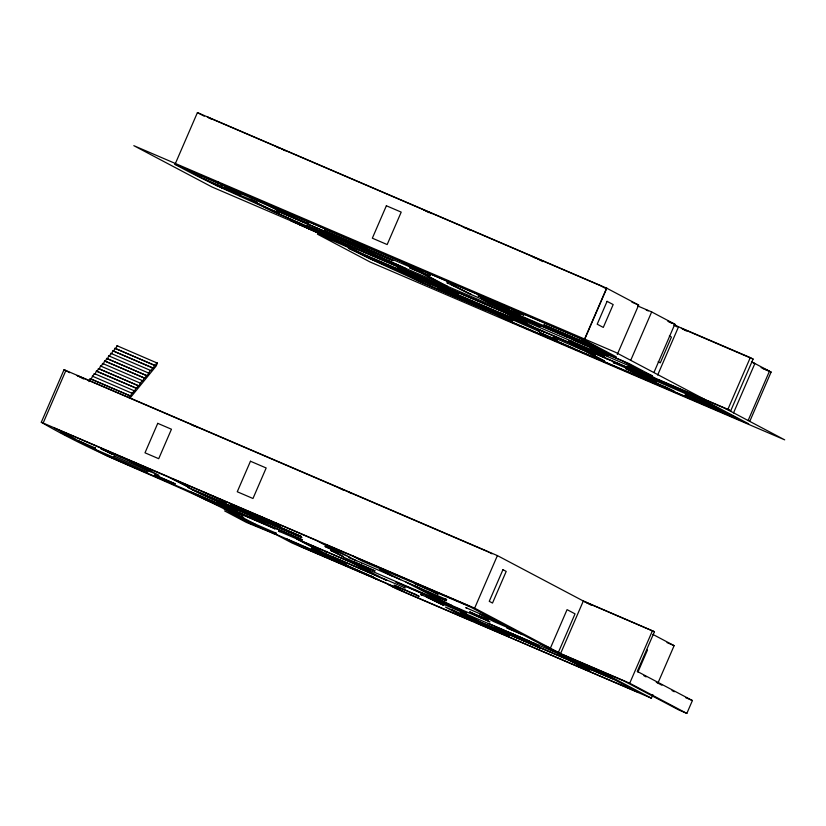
<?xml version="1.0" encoding="UTF-8"?>
<svg xmlns="http://www.w3.org/2000/svg" width="826" height="826" viewBox="0 0 826 826"><rect width="100%" height="100%" fill="white"/><g stroke="black" fill="none" stroke-linecap="round" stroke-linejoin="round"><path stroke-width="1.24" d="M652.901 694.697L651.384 698.197L396.738 588.959L386.114 583.352L291.836 542.909L276.194 534.639L246.375 522.404L224.579 510.891L242.514 518.583C177.239 482.704 105.687 459.968 41.3 422.251L64.046 369.697L497.397 555.599L591.23 605.179M43.148 423.046L65.894 370.492M315.738 231.486C269.441 207.832 220.521 189.681 175.029 164.343L197.424 112.594L606.614 288.129L638.663 305.062L617.29 354.457M88.919 381.602L90.199 378.659L130.57 396.046L131.84 393.104L132.635 393.517L133.905 390.574L134.7 390.987L135.97 388.034L96.394 371.06L95.114 374.013L94.329 373.589L90.984 379.072L130.57 396.046M138.035 385.505L136.765 388.457L97.179 371.473L98.459 368.53L138.83 385.928L142.165 380.445L142.96 380.858L144.23 377.916L104.654 360.931L103.374 363.884L102.589 363.461L101.309 366.414L100.524 366.001L99.244 368.943L138.83 385.928M146.295 375.376L145.025 378.329L105.439 361.354L106.719 358.401L147.09 375.799L150.425 370.316L151.22 370.729L152.49 367.787L112.914 350.802L111.634 353.755L110.849 353.342L109.569 356.285L108.784 355.872L107.504 358.814L147.09 375.799M129.713 398.483L156.135 366.083L157.415 363.141L156.62 362.717L155.35 365.67L114.979 348.273L113.699 351.226L112.914 350.802M155.35 365.67L115.764 348.696L117.044 345.743L157.415 363.141M481.816 299.115L501.444 309.492L272.528 211.291L249.824 199.293L257.175 202.453L256.205 201.936L216.99 185.674L218.518 182.154M128.928 397.595L129.775 395.633M222.318 183.775L220.79 187.306L222.431 188.173M114.866 351.721L153.285 368.2L154.555 365.257M403.966 587.296L405.215 587.957L325.671 553.709L326.683 551.376M361.551 564.013L360.57 566.275L342.935 556.961L375.128 570.952L354.364 562.052L370.12 570.374M534.763 322.439L534.453 323.173L540.782 326.518L502.528 310.101L516.498 317.483M448.084 283.339L446.887 282.699L468.61 293.457L616.268 356.811L584.219 339.878L606.614 288.129M584.405 339.971L606.8 288.222M560.586 653.572L583.332 601.008L654.44 631.704L637.259 671.404L692.405 700.541L686.84 713.406L629.722 683.226L560.586 653.572L474.651 608.153L497.397 555.599M630.796 360.157L651.662 311.929L637.724 305.95M653.975 372.402L674.842 324.184L651.662 311.929M657.661 375.035L678.528 326.817L674.295 324.577M750.287 357.596L753.095 359.083L730.7 410.832L727.892 409.345L750.287 357.596L678.528 326.817M733.519 412.897L754.892 363.502L751.732 362.149M629.722 683.226L652.468 630.672M637.92 672.096L647.501 649.948M748.088 420.599L769.46 371.204L761.056 367.591M749.729 421.466L771.102 372.072L751.464 361.695M657.95 683.019L674.13 645.643L652.819 634.378M460.743 225.715L207.481 117.065L212.034 119.471M631.88 302.151L638.663 305.062M674.842 324.184L667.935 321.221L672.178 323.462M681.336 328.294L753.095 359.083M762.801 368.51L771.102 372.072M175.029 164.343L584.219 339.878M203.826 178.715L240.851 194.606L229.174 188.431M256.545 202.845L279.136 213.284L264.01 206.789M487.939 302.357L531.934 321.314L531.077 320.86M539.667 325.929L502.301 309.378L622.494 360.941L642.391 371.452L511.211 315.325L533.276 326.982L658.983 380.91L627.822 366.424L647.718 374.952L636.918 369.243M507.381 312.672L525.966 321.056L511.542 314.871M512.471 316.699L519.637 319.776M727.892 409.345L656.133 378.566L645.54 372.97L652.447 375.933L629.267 363.677L575.825 340.756L562.826 333.89M730.7 410.832L658.942 380.043L667.109 384.369L703.969 400.176L748.707 423.821L506.844 320.065L497.52 315.14C447.444 293.643 397.265 272.343 348.458 248.192L364.173 254.935L330.028 237.62L212.003 186.986L133.812 145.665L615.607 352.351L704.402 399.268M519.936 320.643L527.091 323.709M653.335 377.916L661.74 381.529M349.574 247.945L317.411 234.15L370.203 262.048L784.7 439.855L725.765 408.715M656.577 379.64L664.992 383.243M575.712 346.445L595.443 355.015L594.483 354.499M484.181 308.47L512.801 320.973L486.504 309.698M724.082 411.647L685.095 394.921L726.859 413.114M110.849 353.342L151.22 370.729M108.784 355.872L149.155 373.269M102.589 363.461L142.96 380.858M100.524 366.001L140.895 383.388M94.329 373.589L134.7 390.987M92.264 376.119L132.635 393.517M488.662 552.067L76.994 375.458L83.622 378.969M585.304 602.051L654.44 631.704M667.026 642.597L674.13 645.643M685.549 697.598L692.405 700.541M41.3 422.251L474.651 608.153M469.56 606.542L362.748 561.329L353.063 556.208M142.155 466.442L100.968 448.776L112.708 454.445L106.317 451.068M140.854 466.525L129.785 461.135M60.69 432.504L71.532 437.15M64.211 434.362L75.052 439.019M192.293 489.673L301.046 536.322L188.029 487.412L201.307 494.433L301.924 537.592L211.662 498.708L204.373 494.857M502.507 623.95L479.834 614.234L493.803 621.606L516.467 631.332M92.491 448.229L147.833 471.987M423.129 590.249L446.267 600.75L428.89 593.295M539.543 643.526L550.384 648.183L567.07 609.64L575.041 613.852L558.366 652.395L547.524 647.739M224.156 508.878L234.997 513.535M552.563 650.403L623.692 680.841L678.838 709.978L686.84 713.406M233.51 513.824L244.351 518.47M558.097 653.335L568.938 657.981M560.74 654.729L594.421 669.174L612.593 678.776L508.909 634.296L502.507 630.919L494.898 627.657L501.289 631.033L481.62 622.597L470.459 616.692L460.35 612.365L476.199 620.274L445.462 607.079L471.295 620.739L405.463 592.5L394.849 586.883L300.571 546.44L286.57 539.048L373.249 577.013M600.987 672.643L565.139 656.618M601.772 673.066L568.092 658.611L560.121 654.398L420.62 594.441L421.869 595.102M459.132 613.749L508.961 635.71L465.048 616.867M388.406 584.56L399.247 589.217M392.144 586.532L402.985 591.189M307.262 227.852L334.282 239.86M299.828 224.662L336.647 241.109M298.795 224.218L337.142 241.378M290.824 220.8L339.176 242.452M682.348 328.841L686.437 330.999M606.46 288.883L599.831 285.383L465.141 227.604L469.695 230M645.994 309.771L648.203 310.937M673.975 325.248L677.144 326.92M536.033 258.011L542.868 261.625M531.108 255.895L535.661 258.301M461.879 226.314L465.275 228.11M669.349 335.965L671.445 337.07L660.284 362.862L658.188 361.757M428.271 211.786L431.668 213.573M423.315 209.649L428.962 212.643M281.883 148.979L285.269 150.776M276.689 146.76L279.828 148.412M197.424 112.594L204.239 116.187M708.543 403.429L697.196 397.44L358.505 252.663L370.347 258.92L471.512 301.779L539.677 331.649L538.366 330.947M606.222 352.341L599.511 348.799L543.828 324.804L598.437 348.221L577.446 337.132L513.638 309.76L523.89 315.171L518.955 313.064L508.713 307.644L405.876 263.535L421.745 271.919M600.894 351.67L603.827 353.218L573.327 339.847M636.309 371.184L637.662 371.896M671.073 389.934L646.459 378.979L650.465 381.106M616.475 362.676L617.827 363.388M591.261 349.563L592.294 350.1M554.256 330.194L567.317 337.101L494.506 305.259M606.377 358.474L607.43 359.031M614.162 363.037L613.202 362.531L709.503 403.945L738.661 419.35L513.617 322.811L477.851 305.124M571.633 341.138L572.666 341.685M586.728 350.048L587.771 350.596M504.738 307.509L482.012 297.381L485.709 299.342M532.842 322.481L538.056 325.238M580.977 349.233L570.756 343.833L578.262 347.054L604.415 361.003L583.548 350.461L553.038 337.245L554.349 337.937M542.001 330.865L544.2 332.021L500.969 313.26M497.066 307.726L511.036 315.109L322.512 234.233L308.542 226.851M574.4 348.882L545.181 336.089L547.834 337.483M471.44 294.521L450.366 283.814L454.217 285.848M429.066 275.058L430.263 275.688L324.35 230.134L325.589 230.784M416.738 269.761L400.92 261.408L259.488 200.739L275.316 209.092M447.424 286.323L423.79 273.829L409.551 267.717L419.959 272.281L442.633 284.268M362.82 245.105L367.766 247.717L348.696 239.044M405.865 268.491L371.442 253.272L401.384 266.571M438.307 288.078L446.66 292.487L450.697 294.221L443.345 290.329L471.223 302.295L485.688 309.895L418.483 281.067L403.398 273.096M307.613 222.948L308.852 223.609L224.765 186.459L237.238 193.047M315.387 229.68L311.774 227.769L337.865 238.962L306.436 225.384L311.041 227.811M260.572 201.823L254.294 198.508L185.086 168.814L216.99 185.674M238.58 194.936L240.211 195.803M117.044 345.743L117.829 346.156M152.49 367.787L153.285 368.2M114.979 348.273L115.764 348.696M489.766 552.646L491.976 553.812M144.23 377.916L145.025 378.329M106.719 358.401L107.504 358.814M104.654 360.931L105.439 361.354M348.273 491.831L351.535 493.556M339.166 487.929L343.513 490.231M135.97 388.034L136.765 388.457M98.459 368.53L99.244 368.943M96.394 371.06L97.179 371.473M195.783 426.423L197.982 427.579M190.599 424.192L193.893 425.937M90.199 378.659L90.984 379.072M643.888 675.699L646.138 676.886M656.267 682.245L661.894 685.219M672.023 690.567L674.274 691.754M64.046 369.697L69.725 372.702M651.384 698.197L603.156 672.715L569.475 658.27L562.558 654.615M601.214 673.902L602.371 674.512M582.185 665.735L583.342 666.345M496.818 620.945L465.926 604.622L325.527 544.396L350.699 557.695L326.549 547.266L324.948 546.42L339.259 552.563L316.42 540.493L173.037 478.977L188.803 487.309L167.854 476.757L54.248 428.023L77.458 440.279L95.568 448.136L94.753 447.702M558.965 653.789L523.767 635.184L508.011 628.431L506.782 627.781L522.538 634.533L498.254 621.71L465.761 607.626L467.196 608.38M534.102 643.237L539.254 645.963L507.639 631.89M529.404 641.11L488.352 623.362L489.787 624.115M533.689 643.506L512.388 633.986L516.167 635.989M537.014 646.469L539.946 648.018L505.811 633.088M445.317 598.86L446.742 599.614L348.593 557.23L356.419 560.72M481.888 618.323L469.622 611.839L486.999 619.293L488.228 619.944L477.665 615.411L489.932 621.895L278.507 531.077L279.746 531.727M415.406 586.161L439.69 599.005L430.367 594.999L405.938 582.093M451.946 605.479L434.259 597.053L442.622 601.483M400.662 579.697L379.877 569.548L392.329 576.125M472.544 618.705L568.722 660.077L584.787 668.564L589.909 670.764L573.853 662.276L613.749 679.395L638.436 692.436L476.963 623.165L452.276 610.125L454.868 611.23L453.711 610.62M431.915 599.408L443.758 605.365L426.753 597.198M383.285 578.551L386.661 580.327L331.907 556.507M356.739 564.757L379.671 576.878M373.538 574.246L350.761 562.207L302.884 541.67L325.671 553.709M274.8 522.631L281.016 525.914L260.087 516.322M379.289 580.213L326.208 556.053L346.91 564.932L344.494 563.652L249.493 522.972L237.537 516.653L255.069 524.138M370.781 575.959L376.832 579.15M326.982 554.401L336.946 559.667L311.474 548.196L312.878 548.939M296.782 539.037L325.496 554.205M337.627 560.709L338.722 561.288M219.664 498.987L226.014 502.342L203.01 491.831M274.913 532.512L276.307 533.255L253.675 523.405L224.971 508.227M241.935 515.383L243.174 516.043L205.798 499.885L191.178 492.162L302.481 539.905L267.985 524.944L259.416 520.411L250.815 516.725L259.385 521.247L106.833 455.807L78.263 440.712M271.94 532.605L274.046 533.72M250.164 523.261L252.271 524.376M135.01 462.663L159.026 475.353L113.781 455.869L114.587 456.293M132.955 461.786L140.09 465.554M134.442 463.138L150.508 471.625M157.745 423.346L144.994 452.813L158.716 458.698L171.457 429.231L157.745 423.346M250.464 461.238L237.258 491.759L252.973 498.501L266.178 467.981L250.464 461.238M386.372 205.757L372.34 238.187L387.167 244.558L401.209 212.117L386.372 205.757M607.089 301.345L597.198 324.195L603.29 327.416L613.181 304.567L607.089 301.345M502.941 569.692L489.25 601.328L492.513 603.052L506.204 571.416L502.941 569.692M282.12 210.465L280.262 210.155L295.429 216.236L282.12 210.465M429.757 597.167L428.167 596.909L466.69 613.191L429.757 597.167M157.456 476.086L154.462 474.95L175.319 483.933L157.456 476.086M219.892 503.21L217.186 502.187L237.392 510.891L219.892 503.21M503.684 306.622L478.078 295.636L508.661 309.254L503.684 306.622M518.842 314.076L480.639 297.69L519.915 314.654L518.842 314.076M392.009 260.19L276.245 210.537L392.99 260.706L392.009 260.19M366.981 250.34L321.18 230.691L371.597 252.777L366.981 250.34M603.692 353.807L590.466 348.128L607.853 356.006L603.692 353.807M504.314 312.393L338.515 241.264L359.96 252.601L525.77 323.73L504.314 312.393M453.732 291.557L397.306 267.356L458.048 293.839L453.732 291.557M601.029 354.829L568.525 340.88L604.415 356.615L601.029 354.829M428.281 282.802L396.872 269.328L431.585 284.547L428.281 282.802M648.73 378.514L625.695 368.633L633.676 372.846L656.711 382.727L648.73 378.514M554.597 338.928L539.657 332.517L557.498 340.457L554.597 338.928M669.153 388.664L643.351 377.596L674.171 391.317L669.153 388.664M431.905 590.848L414.311 583.301L438.172 594.162L431.905 590.848M275.347 524.407L230.237 505.058L279.054 526.369L275.347 524.407M334.798 552.202L330.72 550.446L343.317 556.703L334.798 552.202M272.26 527.391L220.428 505.161L275.244 528.97L272.26 527.391M460.712 609.898L395.86 582.082L463.654 611.457L460.712 609.898M415.065 594.224L394.074 585.221L419.154 596.382L415.065 594.224"/></g></svg>
